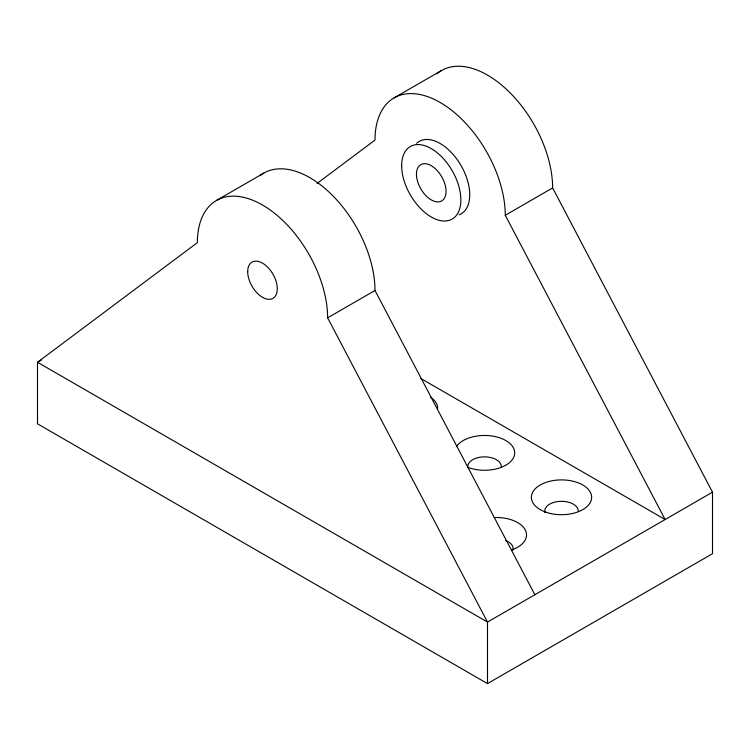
<?xml version="1.0" encoding="UTF-8"?>
<svg xmlns="http://www.w3.org/2000/svg" width="750" height="750" viewBox="0 0 750 750"><rect width="100%" height="100%" fill="white"/><g stroke="black" fill="none" stroke-linecap="round" stroke-linejoin="round"><path stroke-width="1.12" d="M317.034 183.45L375 140.072A92.109 53.184 60 0 1 440.128 102.459A92.109 53.184 60 0 1 505.266 215.278L665.128 519.525L420.872 378.506M216.441 200.456L263.812 173.109M394.078 97.903L441.441 70.556M41.531 359.944L37.5 362.269L37.5 423.806L487.5 683.606L712.5 553.706L712.5 492.178L552.628 187.922A92.109 53.184 60 0 0 509.109 91.847A92.109 53.184 60 0 0 436.706 73.922M487.5 683.606L487.5 622.078L327.628 317.831L375 290.484A92.109 53.184 60 0 0 332.147 195.066A92.109 53.184 60 0 0 259.978 175.734M505.266 215.278L552.628 187.922M712.5 492.178L487.5 622.078L37.5 362.269L197.372 242.625A92.109 53.184 60 0 1 262.5 205.022A92.109 53.184 60 0 1 327.628 317.831M375 290.484L534.872 594.731M416.644 143.297A41.869 24.169 60 0 1 460.603 164.794A41.869 24.169 60 0 1 459.169 214.847M494.138 517.547A30.141 17.4 0 0 1 525.188 529.781A30.141 17.4 0 0 1 511.453 549.975M456.394 446.625A30.141 17.4 0 0 1 497.587 437.175A30.141 17.4 0 0 1 510.562 461.653A30.141 17.4 0 0 1 467.25 467.119M430.65 397.228A30.141 17.4 0 0 1 437.709 408.422M467.794 466.537A16.744 9.666 0 0 1 484.538 456.872A16.744 9.666 0 0 1 501.291 466.537M545.025 512.653A16.744 9.666 0 0 1 560.053 501.347A16.744 9.666 0 0 1 578.259 510.975M505.678 540.534A16.744 9.666 0 0 1 512.878 550.266M401.644 165.703A41.869 24.169 60 0 0 446.053 220.95A41.869 24.169 60 0 0 446.053 161.738A41.869 24.169 60 0 0 401.644 165.703M416.447 174.253A20.934 12.084 60 0 0 438.647 201.872A20.934 12.084 60 0 0 438.647 172.266A20.934 12.084 60 0 0 416.447 174.253M247.697 271.678A20.934 12.084 60 0 0 269.897 299.297A20.934 12.084 60 0 0 269.897 269.7A20.934 12.084 60 0 0 247.697 271.678M546.441 512.372A30.141 17.4 0 0 0 591.656 497.306A30.141 17.4 0 0 0 546.441 482.231A30.141 17.4 0 0 0 546.441 512.372"/></g></svg>
